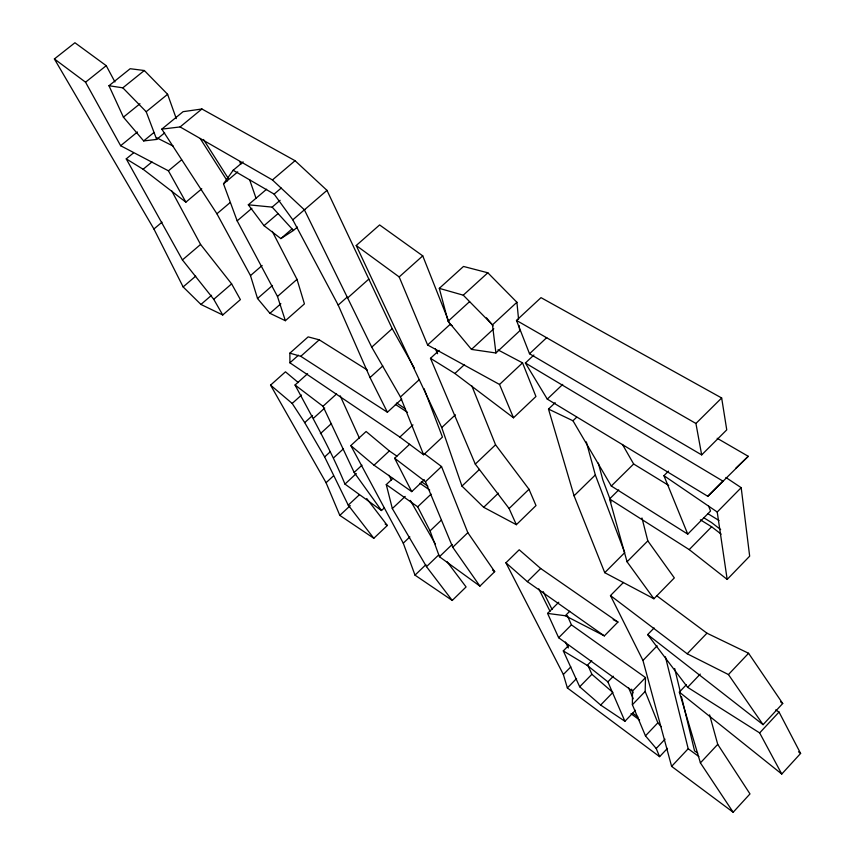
<?xml version="1.0" encoding="UTF-8"?>
<svg xmlns="http://www.w3.org/2000/svg" width="855" height="855" viewBox="0 0 855 855"><rect width="100%" height="100%" fill="white"/><g stroke="black" fill="none" stroke-linecap="round" stroke-linejoin="round"><path stroke-width="1.28" d="M667.488 748.339L659.611 756.675L656.213 748.499L645.461 735.856L632.39 704.723L632.486 691.096L645.514 677.588L571.429 624.866L567.314 615.536M661.15 726.718L657.858 722.828L645.162 691.449L645.514 677.588M272.264 231.374L297.016 279.361L304.433 303.888L285.367 320.711L277.48 296.471L237.166 220.857L223.518 183.846L233.169 170.273L243.13 161.884M686.437 684.663L679.351 692.101L781.769 774.032L800.611 753.437L779.033 712.044L775.635 709.949M623.487 582.426L610.47 595.572L642.96 660.466L671.613 766.369L733.163 812.25L749.985 793.921L717.73 744.363L709.607 714.876M781.769 774.032L759.657 732.917L779.033 712.044M654.118 627.965L647.663 634.592L763.077 724.666L782.72 703.505L748.585 653.273L706.957 633.192L656.715 595.753M733.163 812.25L700.416 762.884L717.73 744.363M671.613 766.369L688.19 748.745L665.414 656.8M610.47 595.572L687.196 653.776L728.439 674.552L748.585 653.273M656.213 748.499L665.03 739.18M647.663 634.592L687.623 687.324L700.245 674.082M645.461 735.856L657.858 722.828M632.39 704.723L645.162 691.449M687.196 653.776L706.957 633.192M568.703 645.44L563.306 650.901L579.69 686.779L600.659 705.054L624.92 721.278L635.479 710.27M642.96 660.466L657.132 645.824M600.659 705.054L612.864 692.443L591.884 674.296L588.155 665.863M618.731 489.904L609.572 498.957L689.216 549.615L727.178 579.423L749.664 556.167L741.189 487.671L725.895 477.496M624.92 721.278L607.894 681.863L613.366 676.23M579.69 686.779L591.884 674.296M563.306 650.901L587.214 665.372L591.767 660.733M555.184 402.694L548.493 409.075L574.058 495.793L604.752 572.679L653.915 598.757L674.328 577.905L647.812 540.894L641.966 517.98M659.611 756.675L567.367 687.954L576.559 678.56M727.178 579.423L717.227 512.017L741.189 487.671M567.367 687.954L563.36 674.488L570.83 666.889M632.486 691.096L558.657 637.734L547.574 613.409L565.294 615.739L604.357 635.885L617.951 622.045L540.67 568.49L519.209 549.776L505.925 562.793L563.36 674.488M689.216 549.615L711.638 526.776L721.15 534.129M548.493 409.075L572.968 420.767L611.304 486.025L687.762 534.129L710.548 511.023L708.635 506.107M533.894 355.028L525.387 363.012L547.275 399.114L707.801 496.295L722.667 481.28M707.801 496.295L748.264 456.303L717.174 438.284M653.915 598.757L627.057 561.788L647.812 540.894M558.657 637.734L571.429 624.866M604.752 572.679L624.727 552.629L595.326 474.963L586.327 441.885M565.294 615.739L569.729 611.282M701.677 454.903L726.75 429.862L721.663 397.981L541.012 297.647L516.473 320.422L529.523 353.756L701.677 454.903L695.927 423.471L516.473 320.422M547.574 613.409L558.753 602.23M687.762 534.129L663.929 475.679L668.492 471.137M505.925 562.793L527.364 581.635L540.67 568.49M695.927 423.471L721.663 397.981M611.304 486.025L633.651 463.998L622.461 444.45M392.894 478.394L386.268 484.593L417.689 506.812L430.065 530.902L439.438 556.733L479.922 586.113L494.692 571.653L467.835 532.676L441.543 466.541L424.465 453.759M574.058 495.793L595.326 474.963M396.934 456.143L389.346 450.927L366.1 431.497L350.817 445.583L403.271 543.171L415.006 575.148L452.242 600.445L466.082 586.947L446.941 561.564M452.316 325.744L449.976 324.505L422.744 255.859L379.609 224.94L356.225 245.513L441.746 427.575L461.957 486.1L483.674 507.304L516.356 524.692L536 505.572L528.999 489.263L495.558 444.803L471.832 385.904M516.356 524.692L509.099 508.533L528.999 489.263M572.968 420.767L576.676 417.197M483.674 507.304L498.401 493.143M415.006 575.148L425.886 564.674M452.242 600.445L426.495 566.662L438.69 554.916M439.438 556.733L452.199 544.432M479.922 586.113L452.744 547.243L467.835 532.676M430.065 530.902L441.298 520.161M735.792 468.23L748.264 456.303M461.957 486.1L479.473 469.395M403.271 543.171L409.855 536.897M509.099 508.533L475.284 464.105L495.558 444.803M547.275 399.114L562.718 384.408M298.256 382.548L285.463 371.818L270.565 385.124L326.065 482.712L339.809 515.394L373.817 538.276L387.336 525.483L366.731 498.54M417.689 506.812L431.07 494.126M439.117 350.379L430.482 358.32L454.881 373.485L513.492 417.796L535.935 396.506L522.544 362.862L497.963 349.877M426.495 566.662L392.327 508.565L405.185 496.434M350.817 445.583L374.03 465.195L411.736 491.625L424.347 479.73M452.744 547.243L425.491 481.707L441.543 466.541M307.597 373.731L295.05 385.007C312.492 417.635 330.789 449.88 344.96 484.101L381.501 510.531L384.365 507.827M529.523 353.756L546.773 337.575M367.351 370.044L319.246 339.82L308.142 336.881L289.866 353.158L289.92 362.819L399.851 437.076L423.61 454.753L442.441 437.087L424.059 388.651M513.492 417.796L499.534 384.461L522.544 362.862M373.817 538.276L348.242 505.155L359.239 494.895M339.809 515.394L350.261 505.626M441.746 427.575L455.394 414.803M374.03 465.195L389.346 450.927M518.547 319.161L516.912 302.275L487.831 272.788L463.496 266.45L439.299 288.359L448.095 321.266L471.479 349.406L495.921 352.987L519.69 330.853L519.188 325.659M411.736 491.625L394.647 458.248L409.652 444.247M381.501 510.531L354.162 472.441L361.975 465.184M344.96 484.101L356.289 473.563M399.851 437.076L412.965 424.892M326.065 482.712L333.418 475.914M471.479 349.406L493.805 328.748M454.881 373.485L464.554 364.519M423.61 454.753L400.471 396.977L419.345 379.588M289.866 353.158L300.778 356.311L387.411 412.249L401.732 399.05M495.921 352.987L492.469 324.857L516.912 302.275M348.242 505.155L324.644 456.944L330.383 451.654M333.717 457.756L343.421 448.822M499.534 384.461L427.607 344.982L449.976 324.505M320.379 433.656L331.505 423.492M448.095 321.266L469.641 301.569M387.411 412.249L370.023 377.557L382.773 365.951M439.299 288.359L463.26 295.178L487.831 272.788M324.644 456.944L304.711 422.627L312.577 415.477M354.162 472.441L322.987 406.275L336.592 393.909M313.443 418.287L324.729 408.027M400.471 396.977L371.743 347.162L392.21 328.651L326.984 190.376L295.05 160.708L201.908 108.991L183.088 111.674L161.809 129.137L216.914 213.771L250.483 275.599L257.526 298.502L269.934 313.315L285.367 320.711M304.711 422.627L292.186 403.442L301.526 395.031M427.607 344.982L399.189 276.935L422.744 255.859M289.92 362.819L298.459 355.199M300.778 356.311L319.246 339.82M370.023 377.557L338.195 305.075L347.109 297.155M347.622 297.968L368.836 279.093M277.48 296.471L297.016 279.361M269.934 313.315L280.868 303.717M257.526 298.502L272.499 285.431M114.933 81.941L106.234 65.675L74.93 42.75L54.389 58.952L153.911 228.99L183.13 286.917L200.936 304.444L222.738 314.982L240.394 299.624L231.62 283.871L200.583 244.466L171.62 190.729M266.621 189.222L248.324 204.794L264.003 225.656L280.857 238.588L291.972 228.98M222.738 314.982L213.75 299.314L231.62 283.871M280.857 238.588L293.457 230.455L297.412 227.035M250.483 275.599L262.143 265.488M338.195 305.075L292.805 219.821L304.818 209.454M371.743 347.162L304.412 209.849L326.984 190.376M200.936 304.444L211.559 295.274M264.003 225.656L278.099 213.547M248.324 204.794L272.157 207.113L280.109 200.305M183.13 286.917L195.71 276.133M237.166 220.857L251.883 208.31M233.169 170.273L274.134 194.106L281.22 188.057M161.809 129.137L180.095 126.935L272.435 179.945L295.05 160.708M213.75 299.314L182.425 259.931L200.583 244.466M216.914 213.771L230.113 202.582M223.518 183.846L237.722 171.876M153.911 228.99L162.033 222.172M133.444 152.97L126.241 158.88L143.116 169.258L185.888 202.154L201.78 188.795M54.389 58.952L85.543 82.198L120.641 145.724L168.414 170.808L181.613 159.853M143.116 169.258L151.976 161.937M176.28 118.599L167.612 94.296L144.324 70.516L130.174 68.721L108.97 85.735L123.419 117.167L143.672 140.925L156.679 139.429L164.641 132.878M180.095 126.935L201.908 108.991M143.672 140.925L153.932 132.514M120.641 145.724L137.452 131.991M156.679 139.429L146.194 111.738L167.612 94.296M123.419 117.167L139.964 103.744M108.97 85.735L122.831 87.83L144.324 70.516M85.543 82.198L106.234 65.675M613.185 619.661L617.951 622.045M156.914 137.89L173.405 146.216M525.387 363.012L723.416 481.408M633.651 463.998L668.706 485.437M707.662 513.534L719.044 520.513M703.537 517.606L711.413 522.458L720.658 529.587M700.363 519.808L711.638 526.776M687.623 687.324L759.657 732.917M385.124 524.029L387.336 525.483M395.341 404.351L407.514 412.367M663.929 475.679L717.227 512.017M396.731 402.94L405.441 408.925M421.312 481.643L427.831 486.153M419.912 483.246L429.712 490.043M527.364 581.635L604.357 635.885M492.555 570.125L494.692 571.653M697.723 753.148L694.549 750.84L681.499 696.814M356.225 245.513L399.189 276.935M688.19 748.745L698.845 756.536M632.657 713.156L638.033 717.099M630.969 713.679L639.583 719.995M394.647 458.248L425.491 481.707M295.05 385.007L322.987 406.275M780.615 701.891L782.72 703.505M798.517 751.791L800.611 753.437M587.214 665.372L607.894 681.863M270.565 385.124L292.186 403.442M272.435 179.945L304.412 209.849M463.26 295.178L492.469 324.857M122.831 87.83L146.194 111.738M272.157 207.113L293.457 230.455M486.495 317.825L493.121 325.851M274.134 194.106L292.805 219.821M728.439 674.552L763.077 724.666M200.188 138.478L227.248 180.918M203.501 139.483L228.413 178.631M410.315 500.421L435.302 543.94M392.21 328.651L414.419 368.238M168.414 170.808L185.888 202.154M126.241 158.88L182.425 259.931M388.961 475.284L391.43 480.018M538.768 588.806L550.022 611.282M565.433 642.03L568.393 647.94M543.16 591.585L552.084 609.476M340.183 395.79L359.453 438.22M435.409 348.872L437.589 353.735M430.482 358.32L475.284 464.105M628.703 687.976L633.224 698.802M631.621 689.173L633.149 692.849M611.122 502.024L602.796 479.815L598.329 463.068M239.902 161.948L240.768 164.427M249.575 179.603L256.051 198.296M679.351 692.101L700.416 762.884M609.572 498.957L627.057 561.788M386.268 484.593L392.327 508.565M674.67 668.514L680.259 691.663"/></g></svg>
